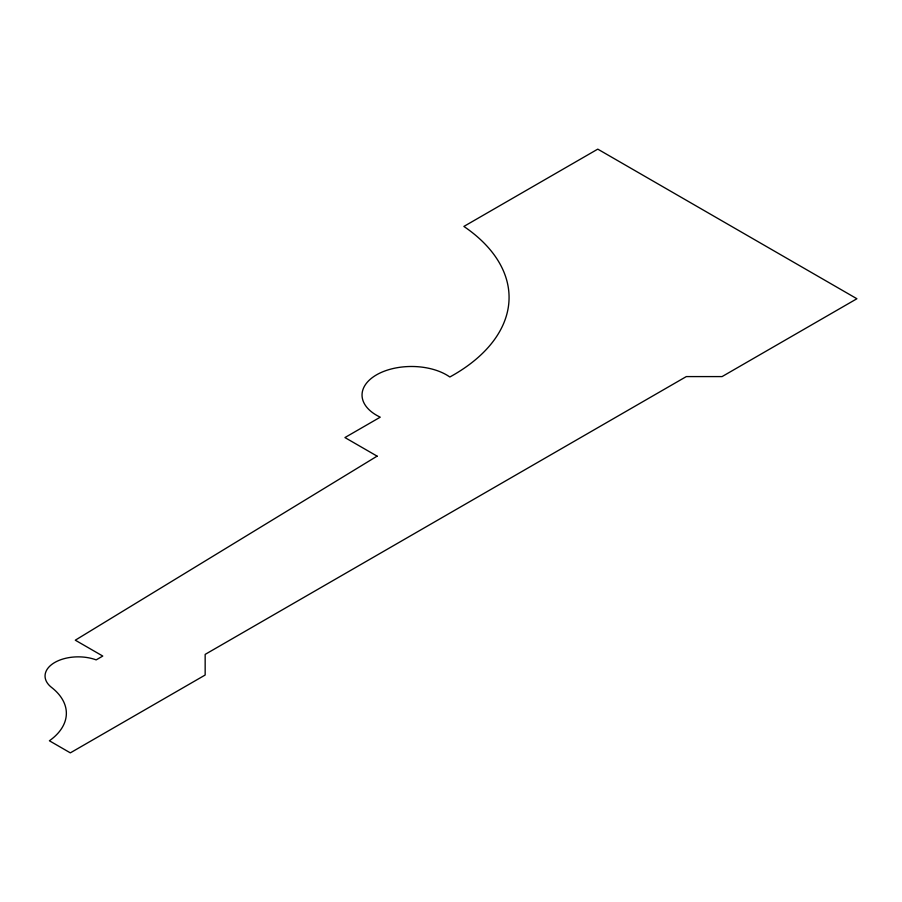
<?xml version="1.0" encoding="UTF-8"?>
<svg xmlns="http://www.w3.org/2000/svg" width="902" height="902" viewBox="0 0 902 902"><rect width="100%" height="100%" fill="white"/><g stroke="black" fill="none" stroke-linecap="round" stroke-linejoin="round"><path stroke-width="1.35" d="M377.104 456.141L75.294 640.194L102.783 656.058L96.176 659.881A33.216 19.179 0 0 0 53.928 662.97A33.216 19.179 0 0 0 51.696 687.527A75.272 43.454 0 0 1 49.396 740.779L70.333 752.866L205.16 675.023L205.16 654.39L686.321 376.585L722.074 376.585L856.9 298.742L597.767 149.134L463.876 226.436A189.916 109.649 0 0 1 449.827 377.002A49.463 28.56 0 0 0 376.517 374.849A49.463 28.56 0 0 0 380.249 417.175L344.936 437.56L377.104 456.141"/></g></svg>
